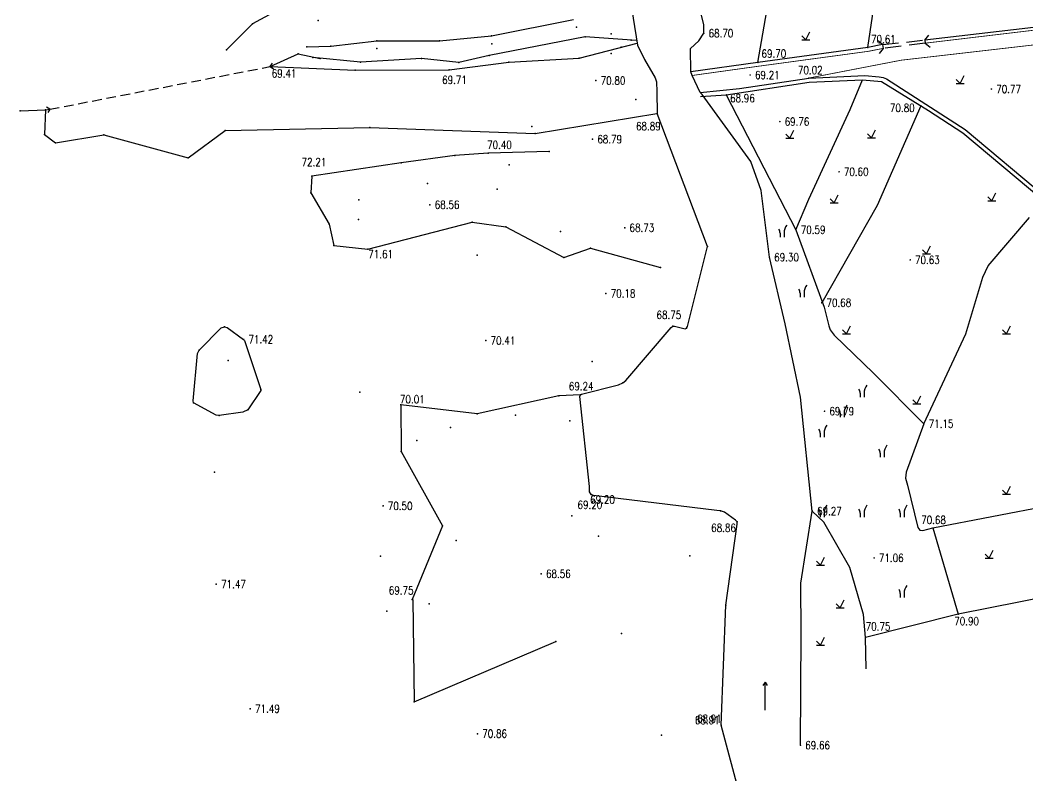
# Model space of a CAD drawing. Extents: x 10519 to 17598, y -625 to 2857.
# Drawn here: x 13798.4 to 13924.2, y 160.2 to 254.6 of the extents above; entities that cross this region are included whole.
import ezdxf
from ezdxf.enums import TextEntityAlignment as Align

# ---------------------------------------------------------------- set-up
doc = ezdxf.new("R2010")
doc.units = 0
doc.header["$MEASUREMENT"] = 0
for name, pattern in [('X3', [5, 4, -1]), ('X31', [1.8, 1.2, -0.6]), ('X5', [3, 2, -1])]:
    doc.linetypes.add(name, pattern=pattern)
doc.layers.get('0').update_dxf_attribs({"linetype": 'CONTINUOUS'})
for name, color, linetype in [('0000原地形', 252, 'CONTINUOUS'), ('ASSIST', 252, 'CONTINUOUS'), ('GCD', 224, 'CONTINUOUS')]:
    doc.layers.add(name, color=color, linetype=linetype)
doc.styles.add('HZ', font='txt8.shx', dxfattribs={"width": 0.8, "bigfont": 'hz.shx'})
doc.styles.add('正等线体', font='txt8.shx', dxfattribs={"width": 0.8, "bigfont": 'hz.shx'})
doc.linetypes.add('10421', pattern='A,2,[150,AAA.SHX,S=1,R=0,X=0,Y=1],1e-11', length=2)

# ---------------------------------------------------------------- blocks, each defined once
blk = doc.blocks.new('GC200')
at = {"linetype": 'Continuous', "const_width": 0.2, "flags": 128}
blk.add_lwpolyline([(-0.1, 0, 1), (0.1, 0, 1)], format="xyb", close=True, dxfattribs=at)

msp = doc.modelspace()

# ---------------------------------------------------------------- linework, layer by layer
at = {"layer": '0000原地形', "linetype": '10421'}
for p, q in [((13883.76, 254.03), (13881.1, 264.76)), ((13874.56, 257.21, 68.8), (13875.46, 251.5, 68.8)), ((13890.52, 249.32), (13891.93, 257.6)), ((13904.23, 251.18), (13905.12, 257.07)), ((13831.48, 256.36, 70.71), (13827.38, 254.15, 70.71)), ((13827.38, 254.15, 70.71), (13824.16, 250.89, 70.71)), ((13883.76, 252.96), (13883.76, 254.03)), ((13868.19, 249.85), (13875.42, 251.75)), ((13882.1, 251.07), (13883.14, 252.01)), ((13883.14, 252.01), (13883.76, 252.96)), ((13875.46, 251.5, 68.8), (13876.36, 249.69, 68.8)), ((13882.13, 248.15), (13882.1, 251.07)), ((13851.96, 248.4), (13859.42, 249.34)), ((13859.42, 249.34), (13868.19, 249.85)), ((13876.36, 249.69, 68.8), (13877.67, 247.4, 68.8)), ((13829.6, 248.81), (13840.22, 248.35)), ((13840.22, 248.35), (13851.96, 248.4)), ((13882.32, 247.69), (13882.13, 248.15)), ((13877.67, 247.4, 68.8), (13877.85, 246.9, 68.8)), ((13877.85, 246.9, 68.8), (13877.89, 245.66, 68.8)), ((13883.3, 245.58), (13882.32, 247.69)), ((13902.04, 243.43, 70.59), (13903.56, 247.16, 70.59)), ((13877.89, 245.66, 68.8), (13877.89, 245.66, 68.8)), ((13877.89, 245.66, 68.8), (13877.95, 242.96, 68.8)), ((13883.54, 245.32), (13883.3, 245.58)), ((13889.63, 236.95), (13883.54, 245.32)), ((13896.86, 232.25, 70.59), (13902.04, 243.43, 70.59)), ((13856.84, 237.99, 70.42), (13852.64, 237.69, 70.42)), ((13864.45, 238.22, 70.42), (13856.84, 237.99, 70.42)), ((13845.97, 236.8, 70.42), (13834.81, 235.12, 70.42)), ((13852.64, 237.69, 70.42), (13845.97, 236.8, 70.42)), ((13890.93, 233.31), (13889.63, 236.95)), ((13834.81, 235.12, 70.42), (13834.66, 233.04, 70.42)), ((13834.66, 233.04, 70.42), (13836.98, 229.14, 70.42)), ((13891.95, 224.99), (13890.93, 233.31)), ((13895.27, 228.42, 70.59), (13896.86, 232.25, 70.59)), ((13836.98, 229.14, 70.42), (13837.55, 226.46, 70.42)), ((13841.8, 226, 70.42), (13854.82, 229.37, 70.42)), ((13854.82, 229.37, 70.42), (13859.02, 228.79, 70.42)), ((13919.28, 223.9, 71.15), (13924.44, 229.96, 71.15)), ((13859.02, 228.79, 70.42), (13866.28, 224.97, 70.42)), ((13837.55, 226.46, 70.42), (13841.8, 226, 70.42)), ((13866.28, 224.97, 70.42), (13869.6, 226.14, 70.42)), ((13869.6, 226.14, 70.42), (13878.33, 223.73, 70.42)), ((13893.94, 216.66), (13891.95, 224.99)), ((13918.61, 222.49, 71.15), (13919.28, 223.9, 71.15)), ((13916.49, 215.42, 71.15), (13918.61, 222.49, 71.15)), ((13895.82, 207.52), (13893.94, 216.66)), ((13911.25, 204.19, 71.15), (13916.49, 215.42, 71.15)), ((13865.64, 207.69, 68.6), (13855.44, 205.43, 68.6)), ((13868.34, 207.8, 68.6), (13865.64, 207.69, 68.6)), ((13855.44, 205.43, 68.6), (13845.9, 206.58, 68.6)), ((13845.9, 206.58, 68.6), (13845.97, 200.73, 68.6)), ((13897.31, 193.29), (13895.82, 207.52)), ((13845.97, 200.73, 68.6), (13851.1, 191.45, 68.6)), ((13895.86, 184.29), (13897.31, 193.29)), ((13898.73, 191.9, 70.98), (13897.31, 193.29, 70.98)), ((13851.1, 191.45, 68.6), (13847.35, 182.25, 68.6)), ((13901.98, 186.26, 70.98), (13898.73, 191.9, 70.98)), ((13903.69, 180.39, 70.98), (13901.98, 186.26, 70.98)), ((13895.9, 178.01), (13895.86, 184.29)), ((13847.4, 182.25, 69.75), (13847.58, 169.47, 69.75)), ((13903.94, 177.51, 70.98), (13903.69, 180.39, 70.98)), ((13895.83, 164.04), (13895.9, 178.01)), ((13904.04, 173.59, 70.98), (13903.94, 177.51, 70.98)), ((13847.58, 169.47, 69.75), (13865.29, 177.01, 69.75))]:
    msp.add_line(p, q, dxfattribs=at)
at = {"layer": '0000原地形', "linetype": 'Continuous'}
for p, q in [((13857.26, 252.63, 68.97), (13867.5, 254.7, 68.97)), ((13924.94, 253.67), (13911.38, 252.12)), ((13837.19, 251.35, 68.97), (13842.93, 252.04, 68.97)), ((13842.93, 252.04, 68.97), (13850.75, 252.03, 68.97)), ((13850.75, 252.03, 68.97), (13857.26, 252.63, 68.97)), ((13868.94, 252.52, 68.26), (13856.93, 250.21, 68.26)), ((13875.37, 252.05, 68.26), (13868.94, 252.52, 68.26)), ((13906.09, 251.55), (13905.46, 252.05)), ((13911.38, 252.12), (13911.88, 252.74)), ((13911.38, 252.12), (13911.39, 251.73)), ((13834.17, 251.26, 68.97), (13837.19, 251.35, 68.97)), ((13904.23, 251.18), (13890.52, 249.32)), ((13906.09, 251.55), (13904.23, 251.18)), ((13906.17, 251.08), (13905.67, 250.45)), ((13906.09, 251.55), (13906.17, 251.08)), ((13911.39, 251.73), (13912.02, 251.24)), ((13829.6, 248.81), (13833.1, 250.41)), ((13829.6, 248.81), (13829.88, 249.23)), ((13833.1, 250.41), (13835.86, 249.8)), ((13840.89, 249.34, 68.26), (13834.93, 249.95, 68.26)), ((13848.5, 249.81, 68.26), (13840.89, 249.34, 68.26)), ((13853.14, 249.33, 68.26), (13848.5, 249.81, 68.26)), ((13856.93, 250.21, 68.26), (13853.14, 249.33, 68.26)), ((13890.52, 249.32), (13882.13, 248.15)), ((13829.6, 248.81), (13830.01, 248.53)), ((13886.57, 245.28), (13896.91, 246.86)), ((13888.22, 246.06), (13896.87, 247.37)), ((13896.87, 247.37), (13903.87, 247.68)), ((13896.91, 246.86), (13903.56, 247.16)), ((13903.56, 247.16), (13905.94, 246.95)), ((13903.87, 247.68), (13905.68, 247.54)), ((13905.68, 247.54), (13906.16, 247.45)), ((13905.94, 246.95), (13911.83, 243.3)), ((13906.16, 247.45), (13906.57, 247.26)), ((13906.57, 247.26), (13912.09, 243.74)), ((13883.3, 245.58), (13888.22, 246.06)), ((13883.35, 245.07), (13886.57, 245.28)), ((13886.57, 245.28), (13895.27, 228.42)), ((13798.37, 243.29, 70.33), (13801.52, 243.42, 70.33)), ((13801.52, 243.42, 70.3), (13801.41, 240.33, 70.3)), ((13801.52, 243.42, 70.33), (13802.08, 243.47, 70.33)), ((13802.08, 243.47), (13801.67, 243.75)), ((13802.08, 243.47), (13801.81, 243.06)), ((13862.68, 240.46), (13877.9, 242.96)), ((13884.23, 226.35, 68.6), (13877.95, 242.96, 68.6)), ((13910.87, 243.91, 70.8), (13905.41, 231.47, 70.8)), ((13911.83, 243.3), (13916.1, 240.54)), ((13912.09, 243.74), (13916.4, 240.95)), ((13819.34, 237.41, 70.3), (13823.99, 240.84, 70.3)), ((13823.99, 240.84, 70.3), (13842.06, 241.2, 70.3)), ((13842.06, 241.2), (13862.68, 240.46)), ((13916.1, 240.54), (13926.12, 232.15)), ((13916.4, 240.95), (13926.45, 232.54)), ((13801.41, 240.33, 70.3), (13802.8, 239.29, 70.3)), ((13802.8, 239.29, 70.3), (13808.81, 240.3, 70.3)), ((13808.81, 240.3, 70.3), (13819.34, 237.41, 70.3)), ((13905.41, 231.47, 70.8), (13898.48, 219.31, 70.8)), ((13895.27, 228.42), (13898.78, 218.77)), ((13881.71, 216.35, 68.6), (13884.23, 226.35, 68.6)), ((13898.78, 218.77), (13899.37, 216.44)), ((13820.71, 213.37, 71.51), (13823.48, 216.17, 71.51)), ((13823.48, 216.17, 71.51), (13823.89, 216.31, 71.51)), ((13823.89, 216.31, 71.51), (13824.21, 216.22, 71.51)), ((13824.21, 216.22, 71.51), (13826.28, 214.74, 71.51)), ((13874.01, 209.58, 68.6), (13879.68, 216.23, 68.6)), ((13879.68, 216.23, 68.6), (13879.88, 216.38, 68.6)), ((13879.88, 216.38, 68.6), (13880.1, 216.4, 68.6)), ((13880.1, 216.4, 68.6), (13881.42, 216.07, 68.6)), ((13881.42, 216.07, 68.6), (13881.59, 216.12, 68.6)), ((13881.59, 216.12, 68.6), (13881.71, 216.35, 68.6)), ((13899.37, 216.44), (13899.55, 215.94)), ((13899.55, 215.94), (13900.03, 215.25)), ((13900.03, 215.25), (13904.97, 210.52)), ((13826.28, 214.74, 71.51), (13826.37, 214.58, 71.51)), ((13826.37, 214.58, 71.51), (13828.41, 208.47, 71.51)), ((13819.96, 207.07, 71.51), (13820.52, 212.97, 71.51)), ((13820.52, 212.97, 71.51), (13820.71, 213.37, 71.51)), ((13904.97, 210.52), (13911.25, 204.19)), ((13868.48, 207.91, 68.6), (13873.09, 209.05, 68.6)), ((13873.09, 209.05, 68.6), (13873.64, 209.32, 68.6)), ((13873.09, 209.05, 68.6), (13873.09, 209.05, 68.6)), ((13873.64, 209.32, 68.6), (13874.01, 209.58, 68.6)), ((13828.41, 208.34, 71.51), (13826.81, 205.92, 71.51)), ((13828.41, 208.47, 71.51), (13828.41, 208.34, 71.51)), ((13868.28, 207.6, 68.6), (13868.34, 207.8, 68.6)), ((13868.34, 207.8, 68.6), (13868.48, 207.91, 68.6)), ((13820.03, 206.79, 71.51), (13819.96, 207.07, 71.51)), ((13822.84, 205.25, 71.51), (13820.03, 206.79, 71.51)), ((13869.46, 196.34, 68.6), (13868.28, 207.6, 68.6)), ((13823.22, 205.21, 71.51), (13822.84, 205.25, 71.51)), ((13826.18, 205.64, 71.51), (13823.22, 205.21, 71.51)), ((13826.81, 205.92, 71.51), (13826.18, 205.64, 71.51)), ((13911.25, 204.19), (13909.04, 198.17)), ((13909.04, 198.17), (13908.93, 197.42)), ((13908.93, 197.42), (13909.19, 196.51)), ((13909.19, 196.51), (13910.5, 191.25)), ((13869.47, 195.81, 68.6), (13869.46, 196.34, 68.6)), ((13869.5, 195.71, 68.6), (13869.47, 195.81, 68.6)), ((13869.69, 195.35, 68.6), (13869.5, 195.71, 68.6)), ((13869.99, 195.25, 68.6), (13869.69, 195.35, 68.6)), ((13885.38, 193.38, 68.6), (13869.99, 195.25, 68.6)), ((13912.37, 191.18), (13929.73, 194.54)), ((13885.86, 193.3, 68.6), (13885.38, 193.38, 68.6)), ((13886.34, 193.15, 68.6), (13885.86, 193.3, 68.6)), ((13887.72, 192.16, 68.6), (13886.34, 193.15, 68.6)), ((13886.49, 181.55, 68.6), (13887.93, 191.64, 68.6)), ((13887.92, 191.94, 68.6), (13887.72, 192.16, 68.6)), ((13887.93, 191.64, 68.6), (13887.92, 191.94, 68.6)), ((13910.5, 191.25), (13910.73, 190.91)), ((13910.73, 190.91), (13911.1, 190.88)), ((13911.1, 190.88), (13912.37, 191.18)), ((13912.37, 191.18), (13915.53, 180.42)), ((13938.98, 185.03, 71.26), (13915.53, 180.42, 71.26)), ((13885.92, 166.54, 68.6), (13886.49, 181.55, 68.6)), ((13915.53, 180.42), (13903.94, 177.51)), ((13889.48, 153.29, 68.6), (13885.92, 166.54, 68.6))]:
    msp.add_line(p, q, dxfattribs=at)
at = {"layer": '0000原地形'}
for p, q in [((13896.49, 252.16), (13896.99, 253.16)), ((13895.99, 252.66), (13896.49, 252.16)), ((13895.99, 252.16), (13896.99, 252.16)), ((13915.26, 247.18), (13915.76, 246.68)), ((13915.76, 246.68), (13916.26, 247.68)), ((13915.26, 246.68), (13916.26, 246.68)), ((13894.49, 239.88), (13894.99, 240.88)), ((13904.19, 240.42), (13904.69, 239.92)), ((13904.69, 239.92), (13905.19, 240.92)), ((13893.99, 240.38), (13894.49, 239.88)), ((13893.99, 239.88), (13894.99, 239.88)), ((13904.19, 239.92), (13905.19, 239.92)), ((13919.74, 232.03), (13920.24, 233.03)), ((13899.56, 232.27), (13900.06, 231.77)), ((13899.56, 231.77), (13900.56, 231.77)), ((13900.06, 231.77), (13900.56, 232.77)), ((13919.24, 232.53), (13919.74, 232.03)), ((13919.24, 232.03), (13920.24, 232.03)), ((13893.29, 228.01), (13893.29, 227.51)), ((13893.79, 228.01), (13893.79, 227.51)), ((13911.07, 225.92), (13911.57, 225.42)), ((13911.07, 225.42), (13912.07, 225.42)), ((13911.57, 225.42), (13912.07, 226.42)), ((13895.79, 220.51), (13895.79, 220.01)), ((13896.29, 220.51), (13896.29, 220.01)), ((13901.07, 215.92), (13901.57, 215.42)), ((13901.07, 215.42), (13902.07, 215.42)), ((13901.57, 215.42), (13902.07, 216.42)), ((13921.07, 215.92), (13921.57, 215.42)), ((13921.07, 215.42), (13922.07, 215.42)), ((13921.57, 215.42), (13922.07, 216.42)), ((13903.29, 208.01), (13903.29, 207.51)), ((13903.79, 208.01), (13903.79, 207.51)), ((13909.87, 207.17), (13910.37, 206.67)), ((13909.87, 206.67), (13910.87, 206.67)), ((13910.37, 206.67), (13910.87, 207.67)), ((13900.79, 205.51), (13900.79, 205.01)), ((13901.29, 205.51), (13901.29, 205.01)), ((13898.29, 203.01), (13898.29, 202.51)), ((13898.79, 203.01), (13898.79, 202.51)), ((13905.79, 200.51), (13905.79, 200.01)), ((13906.29, 200.51), (13906.29, 200.01)), ((13921.57, 195.42), (13922.07, 196.42)), ((13921.07, 195.92), (13921.57, 195.42)), ((13921.07, 195.42), (13922.07, 195.42)), ((13898.29, 193.01), (13898.29, 192.51)), ((13898.79, 193.01), (13898.79, 192.51)), ((13903.29, 193.01), (13903.29, 192.51)), ((13903.79, 193.01), (13903.79, 192.51)), ((13908.29, 193.01), (13908.29, 192.51)), ((13908.79, 193.01), (13908.79, 192.51)), ((13898.33, 186.54), (13898.83, 187.54)), ((13918.92, 187.89), (13919.42, 187.39)), ((13919.42, 187.39), (13919.92, 188.39)), ((13897.83, 187.04), (13898.33, 186.54)), ((13897.83, 186.54), (13898.83, 186.54)), ((13918.92, 187.39), (13919.92, 187.39)), ((13908.29, 183.01), (13908.29, 182.51)), ((13908.79, 183.01), (13908.79, 182.51)), ((13900.31, 181.72), (13900.81, 181.22)), ((13900.81, 181.22), (13901.31, 182.22)), ((13900.31, 181.22), (13901.31, 181.22)), ((13898.33, 176.54), (13898.83, 177.54)), ((13897.83, 177.04), (13898.33, 176.54)), ((13897.83, 176.54), (13898.83, 176.54)), ((13891.41, 171.91), (13891.12, 171.5)), ((13891.41, 168.41), (13891.41, 171.91)), ((13891.41, 171.91), (13891.69, 171.5))]:
    msp.add_line(p, q, dxfattribs=at)
at = {"layer": '0000原地形', "linetype": 'X5'}
for p, q in [((13906.09, 251.55), (13911.38, 252.12)), ((13911.39, 251.73), (13906.17, 251.08))]:
    msp.add_line(p, q, dxfattribs=at)
at = {"layer": '0000原地形', "linetype": 'X31'}
msp.add_line((13802.08, 243.47), (13829.6, 248.81), dxfattribs=at)
at = {"layer": '0000原地形', "linetype": 'Continuous', "const_width": 0.1, "flags": 128}
for points in [[(13925.01, 253.35), (13911.42, 251.73)], [(13906.17, 251.08), (13904.31, 250.71), (13890.59, 248.85), (13882.2, 247.68)]]:
    msp.add_lwpolyline(points, dxfattribs=at)
at = {"layer": '0000原地形', "linetype": 'X3', "const_width": 0.1, "flags": 128}
for points in [[(13934.69, 252.63), (13908.4, 249.6)], [(13896.87, 247.37), (13908.4, 249.6)]]:
    msp.add_lwpolyline(points, dxfattribs=at)
at = {"layer": '0000原地形'}
for centre, major_axis, start_param, end_param in [((13892.07, 227.92), (0.865, 0.865), 5.574133, 6.004355), ((13895.24, 228.06), (1.03, 1.03), 1.646391, 2.392649), ((13894.57, 220.42), (0.865, 0.865), 5.574133, 6.004355), ((13897.74, 220.56), (1.03, 1.03), 1.646391, 2.392649), ((13905.24, 208.06), (1.03, 1.03), 1.646391, 2.392649), ((13902.07, 207.92), (0.865, 0.865), 5.574133, 6.004355), ((13902.74, 205.56), (1.03, 1.03), 1.646391, 2.392649), ((13899.57, 205.42), (0.865, 0.865), 5.574133, 6.004355), ((13900.24, 203.06), (1.03, 1.03), 1.646391, 2.392649), ((13897.07, 202.92), (0.865, 0.865), 5.574133, 6.004355), ((13907.74, 200.56), (1.03, 1.03), 1.646391, 2.392649), ((13904.57, 200.42), (0.865, 0.865), 5.574133, 6.004355), ((13900.24, 193.06), (1.03, 1.03), 1.646391, 2.392649), ((13905.24, 193.06), (1.03, 1.03), 1.646391, 2.392649), ((13910.24, 193.06), (1.03, 1.03), 1.646391, 2.392649), ((13897.07, 192.92), (0.865, 0.865), 5.574133, 6.004355), ((13902.07, 192.92), (0.865, 0.865), 5.574133, 6.004355), ((13907.07, 192.92), (0.865, 0.865), 5.574133, 6.004355), ((13910.24, 183.06), (1.03, 1.03), 1.646391, 2.392649), ((13907.07, 182.92), (0.865, 0.865), 5.574133, 6.004355)]:
    msp.add_ellipse(centre, major_axis=major_axis, ratio=1, start_param=start_param, end_param=end_param, dxfattribs=at)
at = {"layer": '0000原地形', "linetype": 'Continuous'}
for p in [(13835.59, 254.57, 68.97), (13827.38, 254.15, 70.75), (13867.87, 253.73, 68.85), (13842.93, 252.04, 69.01), (13850.75, 252.03, 68.98), (13857.26, 252.63, 68.95), (13868.94, 252.52, 68.42), (13872.18, 252.91, 68.6), (13874.68, 252.1, 68.26), (13824.16, 250.89, 70.71), (13834.17, 251.26, 68.97), (13837.19, 251.35, 69.04), (13842.93, 251.06, 69.13), (13857.29, 251.66, 68.97), (13873.45, 251.23, 70.17), (13833.1, 250.41, 68.66), (13834.93, 249.95, 68.81), (13835.86, 249.8, 68.78), (13840.89, 249.34, 68.89), (13848.5, 249.81, 68.79), (13853.14, 249.33, 68.81), (13856.93, 250.21, 68.7), (13859.42, 249.34, 69.8), (13868.19, 249.85, 70.09), (13872.18, 250.43, 70.36), (13829.6, 248.81, 69.41), (13840.22, 248.35, 69.97), (13851.96, 248.4, 69.71), (13870.28, 247.05, 70.8), (13875.26, 244.71, 68.8), (13798.37, 243.29, 70.33), (13801.52, 243.42, 70.3), (13802.08, 243.47, 70.6), (13877.95, 242.96, 68.89), (13823.99, 240.84, 69.83), (13842.06, 241.2, 69.64), (13862.26, 241.33, 69.25), (13862.68, 240.46, 69.43), (13801.41, 240.33, 70.27), (13802.8, 239.29, 70.25), (13808.81, 240.3, 70.22), (13869.86, 239.73, 68.78), (13856.84, 237.99, 70.4), (13864.45, 238.22, 70.06), (13819.34, 237.41, 71.43), (13845.97, 236.8, 71.65), (13852.64, 237.69, 71.82), (13859.43, 236.53, 68.69), (13834.81, 235.12, 72.21), (13849.23, 234.21, 68.66), (13834.66, 233.04, 72.08), (13857.96, 233.5, 68.43), (13840.66, 232.18, 68.67), (13849.55, 231.55, 68.56), (13836.98, 229.14, 71.86), (13840.62, 229.71, 68.59), (13854.82, 229.37, 71.25), (13859.02, 228.79, 70.95), (13865.85, 228.21, 68.73), (13873.88, 228.68, 68.73), (13837.55, 226.46, 71.28), (13841.8, 226, 71.61), (13869.6, 226.14, 70.64), (13884.23, 226.35, 68.54), (13855.44, 225.27, 70.83), (13866.28, 224.97, 70.5), (13878.33, 223.73, 70.42), (13871.53, 220.47, 70.18), (13823.89, 216.31, 71.51), (13879.88, 216.38, 68.75), (13881.59, 216.12, 68.93), (13826.28, 214.74, 71.42), (13856.53, 214.58, 70.41), (13820.71, 213.37, 71.47), (13824.36, 212.09, 69.78), (13869.81, 211.99, 69.66), (13873.64, 209.32, 69.62), (13828.41, 208.47, 71.65), (13840.79, 208.14, 70.63), (13865.64, 207.69, 69.44), (13868.34, 207.8, 69.24), (13820.03, 206.79, 71.51), (13845.9, 206.58, 70.01), (13823.22, 205.21, 71.42), (13826.81, 205.92, 71.36), (13855.44, 205.43, 69.94), (13860.25, 205.27, 68.73), (13867.04, 204.57, 68.39), (13852.1, 203.74, 68.68), (13847.9, 202.1, 68.59), (13845.97, 200.73, 69.59), (13822.66, 198.15, 71.29), (13869.69, 195.35, 69.2), (13843.69, 193.93, 70.5), (13867.29, 192.71, 68.48), (13885.86, 193.3, 68.95), (13851.1, 191.45, 69.62), (13887.92, 191.94, 68.86), (13870.6, 190.17, 69.34), (13852.83, 189.6, 68.61), (13843.37, 187.65, 70.8), (13882.01, 187.71, 69.62), (13863.45, 185.46, 68.56), (13822.87, 184.16, 71.47), (13847.35, 182.25, 69.75), (13849.44, 181.7, 68.55), (13886.49, 181.55, 69.1), (13844.16, 180.79, 72.19), (13873.47, 178.02, 69.21), (13865.29, 177.01, 68.68), (13847.58, 169.47, 73.47), (13827.11, 168.61, 71.49), (13885.92, 166.54, 68.91), (13855.49, 165.49, 70.86), (13878.47, 165.29, 69.48)]:
    msp.add_point(p, dxfattribs=at)
at = {"layer": 'ASSIST', "color": 252, "flags": 128}
for points in [[(13904.23, 251.18), (13905.12, 257.07), (13907.19, 263.63), (13909.65, 270.85), (13912.22, 275.27), (13913.4, 280.57), (13913.53, 286.83), (13912.49, 296.46), (13911.23, 304.04), (13908.58, 314.04), (13906.38, 321.22)], [(13895.83, 164.04), (13895.9, 178.01), (13895.86, 184.29), (13897.31, 193.29), (13895.82, 207.52), (13893.94, 216.66), (13891.95, 224.99), (13890.93, 233.31), (13889.63, 236.95), (13883.54, 245.32), (13883.3, 245.58), (13882.32, 247.69), (13882.13, 248.15), (13882.1, 251.07), (13883.14, 252.01), (13883.76, 252.96), (13883.76, 254.03), (13881.1, 264.76)], [(13874.56, 257.21), (13875.46, 251.5), (13876.36, 249.69), (13877.67, 247.4), (13877.85, 246.9), (13877.89, 245.66), (13877.89, 245.66), (13877.95, 242.96)]]:
    msp.add_lwpolyline(points, dxfattribs=at)

# ---------------------------------------------------------------- block references
at = {"layer": 'GCD', "linetype": 'Continuous'}
ref = msp.add_blockref('GC200', (13883.76, 252.96, 68.7), dxfattribs=dict(at, xscale=0.5, yscale=0.5, zscale=0.5))
ref.add_attrib('height', '68.70', dxfattribs={"linetype": 'Continuous', "height": 1, "style": '正等线体', "width": 0.8}).set_placement((13884.36, 252.96, 68.7), align=Align.MIDDLE_LEFT)
ref = msp.add_blockref('GC200', (13904.23, 251.18, 70.61), dxfattribs=dict(at, xscale=0.5, yscale=0.5, zscale=0.5))
ref.add_attrib('height', '70.61', dxfattribs={"linetype": 'Continuous', "height": 1, "style": 'HZ', "width": 0.8}).set_placement((13904.65, 252.23, 70.61), align=Align.MIDDLE_LEFT)
ref = msp.add_blockref('GC200', (13890.52, 249.32, 69.7), dxfattribs=dict(at, xscale=0.5, yscale=0.5, zscale=0.5))
ref.add_attrib('height', '69.70', dxfattribs={"linetype": 'Continuous', "height": 1, "style": 'HZ', "width": 0.8}).set_placement((13890.96, 250.42, 69.7), align=Align.MIDDLE_LEFT)
ref = msp.add_blockref('GC200', (13829.6, 248.81, 69.41), dxfattribs=dict(at, xscale=0.5, yscale=0.5, zscale=0.5))
ref.add_attrib('height', '69.41', dxfattribs={"linetype": 'Continuous', "height": 1, "style": '正等线体', "width": 0.8}).set_placement((13829.79, 247.95, 69.41), align=Align.MIDDLE_LEFT)
ref = msp.add_blockref('GC200', (13851.96, 248.4, 69.71), dxfattribs=dict(at, xscale=0.5, yscale=0.5, zscale=0.5))
ref.add_attrib('height', '69.71', dxfattribs={"linetype": 'Continuous', "height": 1, "style": '正等线体', "width": 0.8}).set_placement((13851.07, 247.14, 69.71), align=Align.MIDDLE_LEFT)
ref = msp.add_blockref('GC200', (13889.55, 247.75, 69.21), dxfattribs=dict(at, xscale=0.5, yscale=0.5, zscale=0.5))
ref.add_attrib('height', '69.21', dxfattribs={"linetype": 'Continuous', "height": 1, "style": 'HZ', "width": 0.8}).set_placement((13890.15, 247.75, 69.21), align=Align.MIDDLE_LEFT)
ref = msp.add_blockref('GC200', (13896.87, 247.37, 70.02), dxfattribs=dict(at, xscale=0.5, yscale=0.5, zscale=0.5))
ref.add_attrib('height', '70.02', dxfattribs={"linetype": 'Continuous', "height": 1, "style": 'HZ', "width": 0.8}).set_placement((13895.51, 248.37, 70.02), align=Align.MIDDLE_LEFT)
ref = msp.add_blockref('GC200', (13870.28, 247.05, 70.8), dxfattribs=dict(at, xscale=0.5, yscale=0.5, zscale=0.5))
ref.add_attrib('height', '70.80', dxfattribs={"linetype": 'Continuous', "height": 1, "style": '正等线体', "width": 0.8}).set_placement((13870.88, 247.05, 70.8), align=Align.MIDDLE_LEFT)
ref = msp.add_blockref('GC200', (13919.68, 246, 70.77), dxfattribs=dict(at, xscale=0.5, yscale=0.5, zscale=0.5))
ref.add_attrib('height', '70.77', dxfattribs={"linetype": 'Continuous', "height": 1, "style": 'HZ', "width": 0.8}).set_placement((13920.28, 246, 70.77), align=Align.MIDDLE_LEFT)
ref = msp.add_blockref('GC200', (13886.57, 245.28, 68.96), dxfattribs=dict(at, xscale=0.5, yscale=0.5, zscale=0.5))
ref.add_attrib('height', '68.96', dxfattribs={"linetype": 'Continuous', "height": 1, "style": 'HZ', "width": 0.8}).set_placement((13887.04, 244.86, 68.96), align=Align.MIDDLE_LEFT)
ref = msp.add_blockref('GC200', (13877.95, 242.96, 68.89), dxfattribs=dict(at, xscale=0.5, yscale=0.5, zscale=0.5))
ref.add_attrib('height', '68.89', dxfattribs={"linetype": 'Continuous', "height": 1, "style": '正等线体', "width": 0.8}).set_placement((13875.29, 241.35, 68.89), align=Align.MIDDLE_LEFT)
ref = msp.add_blockref('GC200', (13910.87, 243.91, 70.8), dxfattribs=dict(at, xscale=0.5, yscale=0.5, zscale=0.5))
ref.add_attrib('height', '70.80', dxfattribs={"linetype": 'Continuous', "height": 1, "style": 'HZ', "width": 0.8}).set_placement((13907.01, 243.64, 70.8), align=Align.MIDDLE_LEFT)
ref = msp.add_blockref('GC200', (13893.26, 241.93, 69.76), dxfattribs=dict(at, xscale=0.5, yscale=0.5, zscale=0.5))
ref.add_attrib('height', '69.76', dxfattribs={"linetype": 'Continuous', "height": 1, "style": 'HZ', "width": 0.8}).set_placement((13893.86, 241.93, 69.76), align=Align.MIDDLE_LEFT)
ref = msp.add_blockref('GC200', (13856.84, 237.99, 70.4), dxfattribs=dict(at, xscale=0.5, yscale=0.5, zscale=0.5))
ref.add_attrib('height', '70.40', dxfattribs={"linetype": 'Continuous', "height": 1, "style": '正等线体', "width": 0.8}).set_placement((13856.69, 239.03, 70.4), align=Align.MIDDLE_LEFT)
ref = msp.add_blockref('GC200', (13869.86, 239.73, 68.78), dxfattribs=dict(at, xscale=0.5, yscale=0.5, zscale=0.5))
ref.add_attrib('height', '68.79', dxfattribs={"linetype": 'Continuous', "height": 1, "style": 'HZ', "width": 0.8}).set_placement((13870.46, 239.73, 68.78), align=Align.MIDDLE_LEFT)
ref = msp.add_blockref('GC200', (13834.81, 235.12, 72.21), dxfattribs=dict(at, xscale=0.5, yscale=0.5, zscale=0.5))
ref.add_attrib('height', '72.21', dxfattribs={"linetype": 'Continuous', "height": 1, "style": '正等线体', "width": 0.8}).set_placement((13833.52, 236.88, 72.21), align=Align.MIDDLE_LEFT)
ref = msp.add_blockref('GC200', (13900.65, 235.67, 70.6), dxfattribs=dict(at, xscale=0.5, yscale=0.5, zscale=0.5))
ref.add_attrib('height', '70.60', dxfattribs={"linetype": 'Continuous', "height": 1, "style": 'HZ', "width": 0.8}).set_placement((13901.25, 235.67, 70.6), align=Align.MIDDLE_LEFT)
ref = msp.add_blockref('GC200', (13849.55, 231.55, 68.56), dxfattribs=dict(at, xscale=0.5, yscale=0.5, zscale=0.5))
ref.add_attrib('height', '68.56', dxfattribs={"linetype": 'Continuous', "height": 1, "style": '正等线体', "width": 0.8}).set_placement((13850.15, 231.55, 68.56), align=Align.MIDDLE_LEFT)
ref = msp.add_blockref('GC200', (13873.88, 228.68, 68.73), dxfattribs=dict(at, xscale=0.5, yscale=0.5, zscale=0.5))
ref.add_attrib('height', '68.73', dxfattribs={"linetype": 'Continuous', "height": 1, "style": 'HZ', "width": 0.8}).set_placement((13874.48, 228.68, 68.73), align=Align.MIDDLE_LEFT)
ref = msp.add_blockref('GC200', (13873.88, 228.68, 68.73), dxfattribs=dict(at, xscale=0.5, yscale=0.5, zscale=0.5))
ref.add_attrib('height', '68.73', dxfattribs={"linetype": 'Continuous', "height": 1, "style": '正等线体', "width": 0.8}).set_placement((13874.48, 228.68, 68.73), align=Align.MIDDLE_LEFT)
ref = msp.add_blockref('GC200', (13895.27, 228.42, 70.59), dxfattribs=dict(at, xscale=0.5, yscale=0.5, zscale=0.5))
ref.add_attrib('height', '70.59', dxfattribs={"linetype": 'Continuous', "height": 1, "style": 'HZ', "width": 0.8}).set_placement((13895.87, 228.42, 70.59), align=Align.MIDDLE_LEFT)
ref = msp.add_blockref('GC200', (13841.8, 226, 71.61), dxfattribs=dict(at, xscale=0.5, yscale=0.5, zscale=0.5))
ref.add_attrib('height', '71.61', dxfattribs={"linetype": 'Continuous', "height": 1, "style": '正等线体', "width": 0.8}).set_placement((13841.85, 225.38, 71.61), align=Align.MIDDLE_LEFT)
ref = msp.add_blockref('GC200', (13891.95, 224.99, 69.3), dxfattribs=dict(at, xscale=0.5, yscale=0.5, zscale=0.5))
ref.add_attrib('height', '69.30', dxfattribs={"linetype": 'Continuous', "height": 1, "style": 'HZ', "width": 0.8}).set_placement((13892.55, 224.99, 69.3), align=Align.MIDDLE_LEFT)
ref = msp.add_blockref('GC200', (13909.54, 224.66, 70.63), dxfattribs=dict(at, xscale=0.5, yscale=0.5, zscale=0.5))
ref.add_attrib('height', '70.63', dxfattribs={"linetype": 'Continuous', "height": 1, "style": 'HZ', "width": 0.8}).set_placement((13910.14, 224.66, 70.63), align=Align.MIDDLE_LEFT)
ref = msp.add_blockref('GC200', (13871.53, 220.47, 70.18), dxfattribs=dict(at, xscale=0.5, yscale=0.5, zscale=0.5))
ref.add_attrib('height', '70.18', dxfattribs={"linetype": 'Continuous', "height": 1, "style": '正等线体', "width": 0.8}).set_placement((13872.13, 220.47, 70.18), align=Align.MIDDLE_LEFT)
ref = msp.add_blockref('GC200', (13898.48, 219.31, 70.68), dxfattribs=dict(at, xscale=0.5, yscale=0.5, zscale=0.5))
ref.add_attrib('height', '70.68', dxfattribs={"linetype": 'Continuous', "height": 1, "style": 'HZ', "width": 0.8}).set_placement((13899.08, 219.31, 70.68), align=Align.MIDDLE_LEFT)
ref = msp.add_blockref('GC200', (13879.88, 216.38, 68.75), dxfattribs=dict(at, xscale=0.5, yscale=0.5, zscale=0.5))
ref.add_attrib('height', '68.75', dxfattribs={"linetype": 'Continuous', "height": 1, "style": '正等线体', "width": 0.8}).set_placement((13877.85, 217.79, 68.75), align=Align.MIDDLE_LEFT)
ref = msp.add_blockref('GC200', (13826.28, 214.74, 71.42), dxfattribs=dict(at, xscale=0.5, yscale=0.5, zscale=0.5))
ref.add_attrib('height', '71.42', dxfattribs={"linetype": 'Continuous', "height": 1, "style": '正等线体', "width": 0.8}).set_placement((13826.88, 214.74, 71.42), align=Align.MIDDLE_LEFT)
ref = msp.add_blockref('GC200', (13856.53, 214.58, 70.41), dxfattribs=dict(at, xscale=0.5, yscale=0.5, zscale=0.5))
ref.add_attrib('height', '70.41', dxfattribs={"linetype": 'Continuous', "height": 1, "style": '正等线体', "width": 0.8}).set_placement((13857.13, 214.58, 70.41), align=Align.MIDDLE_LEFT)
ref = msp.add_blockref('GC200', (13868.34, 207.8, 69.24), dxfattribs=dict(at, xscale=0.5, yscale=0.5, zscale=0.5))
ref.add_attrib('height', '69.24', dxfattribs={"linetype": 'Continuous', "height": 1, "style": '正等线体', "width": 0.8}).set_placement((13866.9, 208.88, 69.24), align=Align.MIDDLE_LEFT)
ref = msp.add_blockref('GC200', (13845.9, 206.58, 70.01), dxfattribs=dict(at, xscale=0.5, yscale=0.5, zscale=0.5))
ref.add_attrib('height', '70.01', dxfattribs={"linetype": 'Continuous', "height": 1, "style": '正等线体', "width": 0.8}).set_placement((13845.81, 207.26, 70.01), align=Align.MIDDLE_LEFT)
ref = msp.add_blockref('GC200', (13898.84, 205.76, 69.79), dxfattribs=dict(at, xscale=0.5, yscale=0.5, zscale=0.5))
ref.add_attrib('height', '69.79', dxfattribs={"linetype": 'Continuous', "height": 1, "style": 'HZ', "width": 0.8}).set_placement((13899.44, 205.76, 69.79), align=Align.MIDDLE_LEFT)
ref = msp.add_blockref('GC200', (13911.25, 204.19, 71.15), dxfattribs=dict(at, xscale=0.5, yscale=0.5, zscale=0.5))
ref.add_attrib('height', '71.15', dxfattribs={"linetype": 'Continuous', "height": 1, "style": 'HZ', "width": 0.8}).set_placement((13911.85, 204.19, 71.15), align=Align.MIDDLE_LEFT)
ref = msp.add_blockref('GC200', (13869.69, 195.35, 69.2), dxfattribs=dict(at, xscale=0.5, yscale=0.5, zscale=0.5))
ref.add_attrib('height', '69.20', dxfattribs={"linetype": 'Continuous', "height": 1, "style": '正等线体', "width": 0.8}).set_placement((13867.99, 194.07, 69.2), align=Align.MIDDLE_LEFT)
ref = msp.add_blockref('GC200', (13869.69, 195.35, 69.2), dxfattribs=dict(at, xscale=0.5, yscale=0.5, zscale=0.5))
ref.add_attrib('height', '69.20', dxfattribs={"linetype": 'Continuous', "height": 1, "style": '正等线体', "width": 0.8}).set_placement((13869.56, 194.72, 69.2), align=Align.MIDDLE_LEFT)
ref = msp.add_blockref('GC200', (13843.69, 193.93, 70.5), dxfattribs=dict(at, xscale=0.5, yscale=0.5, zscale=0.5))
ref.add_attrib('height', '70.50', dxfattribs={"linetype": 'Continuous', "height": 1, "style": '正等线体', "width": 0.8}).set_placement((13844.29, 193.93, 70.5), align=Align.MIDDLE_LEFT)
ref = msp.add_blockref('GC200', (13897.31, 193.29, 69.27), dxfattribs=dict(at, xscale=0.5, yscale=0.5, zscale=0.5))
ref.add_attrib('height', '69.27', dxfattribs={"linetype": 'Continuous', "height": 1, "style": 'HZ', "width": 0.8}).set_placement((13897.91, 193.29, 69.27), align=Align.MIDDLE_LEFT)
ref = msp.add_blockref('GC200', (13912.37, 191.18, 70.67), dxfattribs=dict(at, xscale=0.5, yscale=0.5, zscale=0.5))
ref.add_attrib('height', '70.68', dxfattribs={"linetype": 'Continuous', "height": 1, "style": 'HZ', "width": 0.8}).set_placement((13910.91, 192.18, 70.67), align=Align.MIDDLE_LEFT)
ref = msp.add_blockref('GC200', (13887.92, 191.94, 68.86), dxfattribs=dict(at, xscale=0.5, yscale=0.5, zscale=0.5))
ref.add_attrib('height', '68.86', dxfattribs={"linetype": 'Continuous', "height": 1, "style": '正等线体', "width": 0.8}).set_placement((13884.68, 191.19, 68.86), align=Align.MIDDLE_LEFT)
ref = msp.add_blockref('GC200', (13905.03, 187.44, 71.06), dxfattribs=dict(at, xscale=0.5, yscale=0.5, zscale=0.5))
ref.add_attrib('height', '71.06', dxfattribs={"linetype": 'Continuous', "height": 1, "style": 'HZ', "width": 0.8}).set_placement((13905.63, 187.44, 71.06), align=Align.MIDDLE_LEFT)
ref = msp.add_blockref('GC200', (13863.45, 185.46, 68.56), dxfattribs=dict(at, xscale=0.5, yscale=0.5, zscale=0.5))
ref.add_attrib('height', '68.56', dxfattribs={"linetype": 'Continuous', "height": 1, "style": '正等线体', "width": 0.8}).set_placement((13864.05, 185.46, 68.56), align=Align.MIDDLE_LEFT)
ref = msp.add_blockref('GC200', (13822.87, 184.16, 71.47), dxfattribs=dict(at, xscale=0.5, yscale=0.5, zscale=0.5))
ref.add_attrib('height', '71.47', dxfattribs={"linetype": 'Continuous', "height": 1, "style": '正等线体', "width": 0.8}).set_placement((13823.47, 184.16, 71.47), align=Align.MIDDLE_LEFT)
ref = msp.add_blockref('GC200', (13847.35, 182.25, 69.75), dxfattribs=dict(at, xscale=0.5, yscale=0.5, zscale=0.5))
ref.add_attrib('height', '69.75', dxfattribs={"linetype": 'Continuous', "height": 1, "style": '正等线体', "width": 0.8}).set_placement((13844.42, 183.38, 69.75), align=Align.MIDDLE_LEFT)
ref = msp.add_blockref('GC200', (13915.53, 180.42, 70.9), dxfattribs=dict(at, xscale=0.5, yscale=0.5, zscale=0.5))
ref.add_attrib('height', '70.90', dxfattribs={"linetype": 'Continuous', "height": 1, "style": 'HZ', "width": 0.8}).set_placement((13915.04, 179.54, 70.9), align=Align.MIDDLE_LEFT)
ref = msp.add_blockref('GC200', (13903.94, 177.51, 70.75), dxfattribs=dict(at, xscale=0.5, yscale=0.5, zscale=0.5))
ref.add_attrib('height', '70.75', dxfattribs={"linetype": 'Continuous', "height": 1, "style": 'HZ', "width": 0.8}).set_placement((13903.98, 178.88, 70.75), align=Align.MIDDLE_LEFT)
ref = msp.add_blockref('GC200', (13827.11, 168.61, 71.49), dxfattribs=dict(at, xscale=0.5, yscale=0.5, zscale=0.5))
ref.add_attrib('height', '71.49', dxfattribs={"linetype": 'Continuous', "height": 1, "style": '正等线体', "width": 0.8}).set_placement((13827.71, 168.61, 71.49), align=Align.MIDDLE_LEFT)
ref = msp.add_blockref('GC200', (13885.92, 166.54, 68.91), dxfattribs=dict(at, xscale=0.5, yscale=0.5, zscale=0.5))
ref.add_attrib('height', '68.91', dxfattribs={"linetype": 'Continuous', "height": 1, "style": '正等线体', "width": 0.8}).set_placement((13882.65, 167.19, 68.91), align=Align.MIDDLE_LEFT)
ref = msp.add_blockref('GC200', (13885.92, 166.54, 68.91), dxfattribs=dict(at, xscale=0.5, yscale=0.5, zscale=0.5))
ref.add_attrib('height', '68.91', dxfattribs={"linetype": 'Continuous', "height": 1, "style": '正等线体', "width": 0.8}).set_placement((13882.92, 167.36, 68.91), align=Align.MIDDLE_LEFT)
ref = msp.add_blockref('GC200', (13855.49, 165.49, 70.86), dxfattribs=dict(at, xscale=0.5, yscale=0.5, zscale=0.5))
ref.add_attrib('height', '70.86', dxfattribs={"linetype": 'Continuous', "height": 1, "style": '正等线体', "width": 0.8}).set_placement((13856.09, 165.49, 70.86), align=Align.MIDDLE_LEFT)
ref = msp.add_blockref('GC200', (13895.83, 164.04, 69.66), dxfattribs=dict(at, xscale=0.5, yscale=0.5, zscale=0.5))
ref.add_attrib('height', '69.66', dxfattribs={"linetype": 'Continuous', "height": 1, "style": 'HZ', "width": 0.8}).set_placement((13896.43, 164.04, 69.66), align=Align.MIDDLE_LEFT)

doc.saveas('drawing.dxf')
